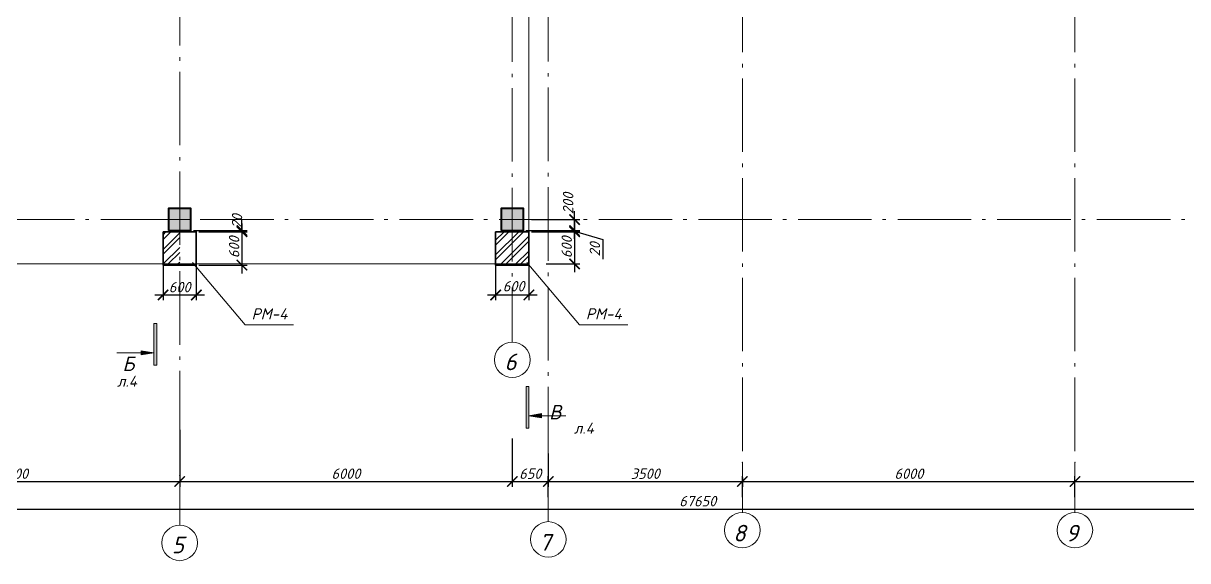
# Model space of a CAD drawing. Header units: millimetres. Extents: x -82276 to 69119, y 30132 to 86759.
# Drawn here: x -24092 to -3087, y 51308 to 60992 of the extents above; entities that cross this region are included whole.
import ezdxf
from ezdxf.enums import TextEntityAlignment as Align

# ---------------------------------------------------------------- set-up
doc = ezdxf.new("R2010")
doc.units = ezdxf.units.MM
doc.header["$MEASUREMENT"] = 0
doc.linetypes.add('Double Dashed', pattern=[1797.222233, 1325, -211.666656, 63.333344, -197.222233])
doc.layers.get('0').update_dxf_attribs({"lineweight": 5})
doc.layers.add('#Hatch', color=252, linetype='Continuous', lineweight=5, true_color=0x696969)
for name, color, linetype, lineweight in [('#Выноски', 150, 'Continuous', 15), ('#стены наруж', 12, 'Continuous', 35), ('k_ Рамка', 7, 'Continuous', 50), ('колонны_Ном._пера__94', 252, 'Continuous', 5), ('колонны_Ном._пера__99', 7, 'Continuous', 40), ('оси_Ном._пера__96', 7, 'Continuous', 5), ('оси_Ном._пера__97', 7, 'Continuous', 5), ('размеры', 7, 'Continuous', 5), ('текст_Ном._пера__1', 7, 'Continuous', 0), ('чертеж', 7, 'Continuous', 5)]:
    doc.layers.add(name, color=color, linetype=linetype, lineweight=lineweight)
doc.layers.add('колонны', color=7, linetype='Continuous')
doc.layers.add('оси', color=7, linetype='Continuous')
doc.styles.get("Standard").update_dxf_attribs({"font": 'isocpeui.ttf'})
doc.styles.add('STEP PR', font='isocpeui.ttf')
doc.styles.add('СГЕНЕРИР_СТИЛЬ_2', font='gost_2_304-81_type.ttf')
doc.dimstyles.new('SPDS', dxfattribs={"dimscale": 50, "dimtxt": 2.5, "dimasz": 2.5, "dimexe": 1.25, "dimexo": 0.625, "dimtad": 1, "dimdec": 0, "dimrnd": 0.001, "dimtxsty": 'STEP PR', "dimblk": 'ARCHTICK', "dimcen": 2.5, "dimdle": 2, "dimclrd": 256, "dimclre": 256, "dimclrt": 7, "dimadec": 0, "dimazin": 2, "dimtfac": 0.75, "dimtdec": 0, "dimtmove": 1, "dimatfit": 3, "dimfxl": 1, "dimtolj": 1, "dimarcsym": 1})

# ---------------------------------------------------------------- blocks, each defined once
blk = doc.blocks.new('Стандартный маркер сетки_17')
at = {"layer": 'оси_Ном._пера__96', "linetype": 'Double Dashed'}
for p, q in [((900, 0), (0, 0)), ((900, 0), (20403, 0)), ((20403, 0), (21303, 0))]:
    blk.add_line(p, q, dxfattribs=at)
blk.add_point((20403, 0), dxfattribs=at)
blk.add_point((20403, 0), dxfattribs=at)
at = {"layer": 'оси_Ном._пера__97', "linetype": 'Continuous'}
blk.add_circle((21623, 0), 320, dxfattribs=at)
at = {"layer": 'оси_Ном._пера__96', "style": 'СГЕНЕРИР_СТИЛЬ_2'}
blk.add_attdef('AC_MarkerText_1', text='', height=350, rotation=90, dxfattribs=at).set_placement((21973, -122), align=Align.BOTTOM_LEFT)
blk = doc.blocks.new('_ArchTick')
at = {"color": 0, "linetype": 'ByBlock', "const_width": 0.15}
blk.add_lwpolyline([(-0.5, -0.5), (0.5, 0.5)], dxfattribs=at)
blk = doc.blocks.new('*D15')
at = {"layer": 'Defpoints', "color": 0, "transparency": 16777216}
for p in [(-45271, 53288), (22379, 52484), (22379, 52239)]:
    blk.add_point(p, dxfattribs=at)
at = {"layer": 'размеры', "lineweight": -2, "transparency": 16777216}
for p, q in [((-45271, 53241), (-45271, 52145)), ((22379, 52437), (22379, 52145)), ((-45421, 52239), (22529, 52239))]:
    blk.add_line(p, q, dxfattribs=at)
at = {"layer": 'размеры', "lineweight": -2, "transparency": 16777216, "xscale": 187.5, "yscale": 187.5, "zscale": 187.5, "rotation": 180}
blk.add_blockref('_ArchTick', (-45271, 52239), dxfattribs=at)
at = {"layer": 'размеры', "lineweight": -2, "transparency": 16777216, "xscale": 187.5, "yscale": 187.5, "zscale": 187.5}
blk.add_blockref('_ArchTick', (22379, 52239), dxfattribs=at)
at = {"layer": 'размеры', "color": 7, "transparency": 16777216, "insert": (-11925, 52381), "char_height": 187.5, "attachment_point": 5, "style": 'STEP PR'}
blk.add_mtext('\\A1;67650', dxfattribs=at)
blk = doc.blocks.new('*D20')
at = {"layer": 'Defpoints', "color": 0, "transparency": 16777216}
for p in [(-27271, 53202), (-21271, 53343), (-21271, 52735)]:
    blk.add_point(p, dxfattribs=at)
at = {"layer": 'размеры', "lineweight": -2, "transparency": 16777216}
for p, q in [((-27271, 53155), (-27271, 52641)), ((-21271, 53296), (-21271, 52641)), ((-27421, 52735), (-21121, 52735))]:
    blk.add_line(p, q, dxfattribs=at)
at = {"layer": 'размеры', "lineweight": -2, "transparency": 16777216, "xscale": 187.5, "yscale": 187.5, "zscale": 187.5, "rotation": 180}
blk.add_blockref('_ArchTick', (-27271, 52735), dxfattribs=at)
at = {"layer": 'размеры', "lineweight": -2, "transparency": 16777216, "xscale": 187.5, "yscale": 187.5, "zscale": 187.5}
blk.add_blockref('_ArchTick', (-21271, 52735), dxfattribs=at)
at = {"layer": 'размеры', "color": 7, "transparency": 16777216, "insert": (-24266, 52876), "char_height": 187.5, "attachment_point": 5, "style": 'STEP PR'}
blk.add_mtext('\\A1;6000', dxfattribs=at)
blk = doc.blocks.new('*D21')
at = {"layer": 'Defpoints', "color": 0, "transparency": 16777216}
for p in [(-21271, 53716), (-15271, 53555), (-15271, 52735)]:
    blk.add_point(p, dxfattribs=at)
at = {"layer": 'размеры', "lineweight": -2, "transparency": 16777216}
for p, q in [((-21271, 53669), (-21271, 52641)), ((-15271, 53508), (-15271, 52641)), ((-21421, 52735), (-15121, 52735))]:
    blk.add_line(p, q, dxfattribs=at)
at = {"layer": 'размеры', "lineweight": -2, "transparency": 16777216, "xscale": 187.5, "yscale": 187.5, "zscale": 187.5, "rotation": 180}
blk.add_blockref('_ArchTick', (-21271, 52735), dxfattribs=at)
at = {"layer": 'размеры', "lineweight": -2, "transparency": 16777216, "xscale": 187.5, "yscale": 187.5, "zscale": 187.5}
blk.add_blockref('_ArchTick', (-15271, 52735), dxfattribs=at)
at = {"layer": 'размеры', "color": 7, "transparency": 16777216, "insert": (-18271, 52876), "char_height": 187.5, "attachment_point": 5, "style": 'STEP PR'}
blk.add_mtext('\\A1;6000', dxfattribs=at)
blk = doc.blocks.new('*D22')
at = {"layer": 'Defpoints', "color": 0, "transparency": 16777216}
for p in [(-15271, 53162), (-14621, 53285), (-14621, 52735)]:
    blk.add_point(p, dxfattribs=at)
at = {"layer": 'размеры', "lineweight": -2, "transparency": 16777216}
for p, q in [((-14621, 53238), (-14621, 52641)), ((-15271, 53115), (-15271, 52641)), ((-15421, 52735), (-14471, 52735))]:
    blk.add_line(p, q, dxfattribs=at)
at = {"layer": 'размеры', "lineweight": -2, "transparency": 16777216, "xscale": 187.5, "yscale": 187.5, "zscale": 187.5, "rotation": 180}
blk.add_blockref('_ArchTick', (-15271, 52735), dxfattribs=at)
at = {"layer": 'размеры', "lineweight": -2, "transparency": 16777216, "xscale": 187.5, "yscale": 187.5, "zscale": 187.5}
blk.add_blockref('_ArchTick', (-14621, 52735), dxfattribs=at)
at = {"layer": 'размеры', "color": 7, "transparency": 16777216, "insert": (-14946, 52876), "char_height": 187.5, "attachment_point": 5, "style": 'STEP PR'}
blk.add_mtext('\\A1;650', dxfattribs=at)
blk = doc.blocks.new('*D23')
at = {"layer": 'Defpoints', "color": 0, "transparency": 16777216}
for p in [(-11121, 52735), (-14621, 52404), (-11121, 52404)]:
    blk.add_point(p, dxfattribs=at)
at = {"layer": 'размеры', "lineweight": -2, "transparency": 16777216}
for p, q in [((-14771, 52735), (-10971, 52735)), ((-14621, 52451), (-14621, 52829)), ((-11121, 52451), (-11121, 52829))]:
    blk.add_line(p, q, dxfattribs=at)
at = {"layer": 'размеры', "lineweight": -2, "transparency": 16777216, "xscale": 187.5, "yscale": 187.5, "zscale": 187.5, "rotation": 180}
blk.add_blockref('_ArchTick', (-14621, 52735), dxfattribs=at)
at = {"layer": 'размеры', "lineweight": -2, "transparency": 16777216, "xscale": 187.5, "yscale": 187.5, "zscale": 187.5}
blk.add_blockref('_ArchTick', (-11121, 52735), dxfattribs=at)
at = {"layer": 'размеры', "color": 7, "transparency": 16777216, "insert": (-12871, 52876), "char_height": 187.5, "attachment_point": 5, "style": 'STEP PR'}
blk.add_mtext('\\A1;3500', dxfattribs=at)
blk = doc.blocks.new('*D24')
at = {"layer": 'Defpoints', "color": 0, "transparency": 16777216}
for p in [(-11121, 52854), (-5121, 52735), (-5121, 52404)]:
    blk.add_point(p, dxfattribs=at)
at = {"layer": 'размеры', "lineweight": -2, "transparency": 16777216}
for p, q in [((-11271, 52735), (-4971, 52735)), ((-11121, 52807), (-11121, 52641)), ((-5121, 52451), (-5121, 52829))]:
    blk.add_line(p, q, dxfattribs=at)
at = {"layer": 'размеры', "lineweight": -2, "transparency": 16777216, "xscale": 187.5, "yscale": 187.5, "zscale": 187.5, "rotation": 180}
blk.add_blockref('_ArchTick', (-11121, 52735), dxfattribs=at)
at = {"layer": 'размеры', "lineweight": -2, "transparency": 16777216, "xscale": 187.5, "yscale": 187.5, "zscale": 187.5}
blk.add_blockref('_ArchTick', (-5121, 52735), dxfattribs=at)
at = {"layer": 'размеры', "color": 7, "transparency": 16777216, "insert": (-8116, 52876), "char_height": 187.5, "attachment_point": 5, "style": 'STEP PR'}
blk.add_mtext('\\A1;6000', dxfattribs=at)
blk = doc.blocks.new('*D25')
at = {"layer": 'Defpoints', "color": 0, "transparency": 16777216}
for p in [(879, 52735), (-5121, 52404), (879, 52404)]:
    blk.add_point(p, dxfattribs=at)
at = {"layer": 'размеры', "lineweight": -2, "transparency": 16777216}
for p, q in [((-5271, 52735), (1029, 52735)), ((-5121, 52451), (-5121, 52829)), ((879, 52451), (879, 52829))]:
    blk.add_line(p, q, dxfattribs=at)
at = {"layer": 'размеры', "lineweight": -2, "transparency": 16777216, "xscale": 187.5, "yscale": 187.5, "zscale": 187.5, "rotation": 180}
blk.add_blockref('_ArchTick', (-5121, 52735), dxfattribs=at)
at = {"layer": 'размеры', "lineweight": -2, "transparency": 16777216, "xscale": 187.5, "yscale": 187.5, "zscale": 187.5}
blk.add_blockref('_ArchTick', (879, 52735), dxfattribs=at)
at = {"layer": 'размеры', "color": 7, "transparency": 16777216, "insert": (-2121, 52876), "char_height": 187.5, "attachment_point": 5, "style": 'STEP PR'}
blk.add_mtext('\\A1;6000', dxfattribs=at)
blk = doc.blocks.new('*D38')
at = {"layer": 'Defpoints', "color": 0, "transparency": 16777216}
for p in [(-21571, 56886), (-20971, 56886), (-20971, 56097)]:
    blk.add_point(p, dxfattribs=at)
at = {"layer": 'размеры', "lineweight": -2, "transparency": 16777216}
for p, q in [((-21571, 56839), (-21571, 56004)), ((-20971, 56839), (-20971, 56004)), ((-21721, 56097), (-20821, 56097))]:
    blk.add_line(p, q, dxfattribs=at)
at = {"layer": 'размеры', "lineweight": -2, "transparency": 16777216, "xscale": 187.5, "yscale": 187.5, "zscale": 187.5, "rotation": 180}
blk.add_blockref('_ArchTick', (-21571, 56097), dxfattribs=at)
at = {"layer": 'размеры', "lineweight": -2, "transparency": 16777216, "xscale": 187.5, "yscale": 187.5, "zscale": 187.5}
blk.add_blockref('_ArchTick', (-20971, 56097), dxfattribs=at)
at = {"layer": 'размеры', "color": 7, "transparency": 16777216, "insert": (-21271, 56238), "char_height": 187.5, "attachment_point": 5, "style": 'STEP PR'}
blk.add_mtext('\\A1;600', dxfattribs=at)
blk = doc.blocks.new('*D39')
at = {"layer": 'Defpoints', "color": 0, "transparency": 16777216}
for p in [(-15571, 56886), (-14971, 56847), (-14971, 56097)]:
    blk.add_point(p, dxfattribs=at)
at = {"layer": 'размеры', "lineweight": -2, "transparency": 16777216}
for p, q in [((-15571, 56839), (-15571, 56004)), ((-14971, 56800), (-14971, 56004)), ((-15721, 56097), (-14821, 56097))]:
    blk.add_line(p, q, dxfattribs=at)
at = {"layer": 'размеры', "lineweight": -2, "transparency": 16777216, "xscale": 187.5, "yscale": 187.5, "zscale": 187.5, "rotation": 180}
blk.add_blockref('_ArchTick', (-15571, 56097), dxfattribs=at)
at = {"layer": 'размеры', "lineweight": -2, "transparency": 16777216, "xscale": 187.5, "yscale": 187.5, "zscale": 187.5}
blk.add_blockref('_ArchTick', (-14971, 56097), dxfattribs=at)
at = {"layer": 'размеры', "color": 7, "transparency": 16777216, "insert": (-15246, 56254), "char_height": 187.5, "attachment_point": 5, "style": 'STEP PR'}
blk.add_mtext('\\A1;600', dxfattribs=at)
blk = doc.blocks.new('Колонна_15_1', base_point=(22379, 71856))
at = {"layer": 'колонны_Ном._пера__94', "linetype": 'Continuous'}
blk.add_hatch(color=256, dxfattribs=at).paths.add_polyline_path([(22179, 71647), (22579, 71647), (22579, 72047), (22179, 72047)])
at = {"layer": 'колонны_Ном._пера__94', "color": 253, "lineweight": 5, "true_color": 0xa3a3a3}
for points in [[(22179, 71847), (22579, 71847)], [(22379, 72047), (22379, 71647)]]:
    blk.add_lwpolyline(points, dxfattribs=at)
at = {"layer": 'колонны_Ном._пера__99', "linetype": 'Continuous', "flags": 128}
blk.add_lwpolyline([(22179, 71647), (22579, 71647), (22579, 72047), (22179, 72047)], close=True, dxfattribs=at)
blk = doc.blocks.new('Стандартный маркер сетки')
at = {"layer": 'оси_Ном._пера__96', "linetype": 'Double Dashed'}
for p, q in [((900, 0), (0, 0)), ((900, 0), (17157, 0)), ((17157, 0), (18057, 0))]:
    blk.add_line(p, q, dxfattribs=at)
blk.add_point((17157, 0), dxfattribs=at)
blk.add_point((17157, 0), dxfattribs=at)
at = {"layer": 'оси_Ном._пера__97', "linetype": 'Continuous'}
blk.add_circle((18377, 0), 320, dxfattribs=at)
at = {"layer": 'оси_Ном._пера__96', "style": 'СГЕНЕРИР_СТИЛЬ_2'}
blk.add_attdef('AC_MarkerText_1', text='', height=350, rotation=90, dxfattribs=at).set_placement((18727, -87), align=Align.BOTTOM_LEFT)
blk = doc.blocks.new('*D93')
at = {"layer": 'Defpoints', "color": 0, "transparency": 16777216}
for p in [(-20971, 57236), (-20971, 56636), (-20148, 56636)]:
    blk.add_point(p, dxfattribs=at)
at = {"layer": 'размеры', "lineweight": -2, "transparency": 16777216}
for p, q in [((-20148, 57386), (-20148, 56486)), ((-20924, 57236), (-20054, 57236)), ((-20924, 56636), (-20054, 56636))]:
    blk.add_line(p, q, dxfattribs=at)
at = {"layer": 'размеры', "lineweight": -2, "transparency": 16777216, "xscale": 187.5, "yscale": 187.5, "zscale": 187.5}
for p, rotation in [((-20148, 57236), 90), ((-20148, 56636), 270)]:
    blk.add_blockref('_ArchTick', p, dxfattribs=dict(at, rotation=rotation))
at = {"layer": 'размеры', "color": 7, "transparency": 16777216, "insert": (-20289, 56956), "char_height": 187.5, "attachment_point": 5, "rotation": 90, "style": 'STEP PR'}
blk.add_mtext('\\A1;600', dxfattribs=at)
blk = doc.blocks.new('*D95')
at = {"layer": 'Defpoints', "color": 0, "transparency": 16777216}
for p in [(-15071, 57256), (-14971, 57236), (-14148, 57256)]:
    blk.add_point(p, dxfattribs=at)
at = {"layer": 'размеры', "lineweight": -2, "transparency": 16777216}
for p, q in [((-14148, 57256), (-14148, 57443)), ((-15024, 57256), (-14054, 57256)), ((-14924, 57236), (-14054, 57236)), ((-14148, 57236), (-14148, 57256)), ((-14148, 57236), (-14148, 57256)), ((-14148, 57246), (-13640, 57097)), ((-14148, 57236), (-14148, 57048)), ((-13640, 57097), (-13640, 56741))]:
    blk.add_line(p, q, dxfattribs=at)
at = {"layer": 'размеры', "lineweight": -2, "transparency": 16777216, "xscale": 187.5, "yscale": 187.5, "zscale": 187.5}
for p, rotation in [((-14148, 57256), 270), ((-14148, 57236), 90)]:
    blk.add_blockref('_ArchTick', p, dxfattribs=dict(at, rotation=rotation))
at = {"layer": 'размеры', "color": 7, "transparency": 16777216, "insert": (-13781, 56919), "char_height": 187.5, "attachment_point": 5, "rotation": 90, "style": 'STEP PR'}
blk.add_mtext('\\A1;20', dxfattribs=at)
blk = doc.blocks.new('*D94')
at = {"layer": 'Defpoints', "color": 0, "transparency": 16777216}
for p in [(-14971, 57256), (-14709, 56656), (-14148, 56656)]:
    blk.add_point(p, dxfattribs=at)
at = {"layer": 'размеры', "lineweight": -2, "transparency": 16777216}
for p, q in [((-14148, 57406), (-14148, 56506)), ((-14924, 57256), (-14054, 57256)), ((-14662, 56656), (-14054, 56656))]:
    blk.add_line(p, q, dxfattribs=at)
at = {"layer": 'размеры', "lineweight": -2, "transparency": 16777216, "xscale": 187.5, "yscale": 187.5, "zscale": 187.5}
for p, rotation in [((-14148, 57256), 90), ((-14148, 56656), 270)]:
    blk.add_blockref('_ArchTick', p, dxfattribs=dict(at, rotation=rotation))
at = {"layer": 'размеры', "color": 7, "transparency": 16777216, "insert": (-14289, 56956), "char_height": 187.5, "attachment_point": 5, "rotation": 90, "style": 'STEP PR'}
blk.add_mtext('\\A1;600', dxfattribs=at)
blk = doc.blocks.new('*D141')
at = {"layer": 'Defpoints', "color": 0, "transparency": 16777216}
for p in [(-21071, 57256), (-20971, 57236), (-20148, 57256)]:
    blk.add_point(p, dxfattribs=at)
at = {"layer": 'размеры', "lineweight": -2, "transparency": 16777216}
for p, q in [((-20148, 57256), (-20148, 57443)), ((-21024, 57256), (-20054, 57256)), ((-20924, 57236), (-20054, 57236)), ((-20148, 57236), (-20148, 57256)), ((-20148, 57236), (-20148, 57048))]:
    blk.add_line(p, q, dxfattribs=at)
at = {"layer": 'размеры', "lineweight": -2, "transparency": 16777216, "xscale": 187.5, "yscale": 187.5, "zscale": 187.5}
for p, rotation in [((-20148, 57256), 270), ((-20148, 57236), 90)]:
    blk.add_blockref('_ArchTick', p, dxfattribs=dict(at, rotation=rotation))
at = {"layer": 'размеры', "color": 7, "transparency": 16777216, "insert": (-20236, 57424), "char_height": 187.5, "attachment_point": 5, "rotation": 90, "style": 'STEP PR'}
blk.add_mtext('\\A1;20', dxfattribs=at)
blk = doc.blocks.new('*D142')
at = {"layer": 'Defpoints', "color": 0, "transparency": 16777216}
for p in [(-14971, 57456), (-14148, 57456), (-14971, 57256)]:
    blk.add_point(p, dxfattribs=at)
at = {"layer": 'размеры', "lineweight": -2, "transparency": 16777216}
for p, q in [((-14148, 57106), (-14148, 57606)), ((-14924, 57456), (-14054, 57456)), ((-14924, 57256), (-14054, 57256))]:
    blk.add_line(p, q, dxfattribs=at)
at = {"layer": 'размеры', "lineweight": -2, "transparency": 16777216, "xscale": 187.5, "yscale": 187.5, "zscale": 187.5}
for p, rotation in [((-14148, 57456), 90), ((-14148, 57256), 270)]:
    blk.add_blockref('_ArchTick', p, dxfattribs=dict(at, rotation=rotation))
at = {"layer": 'размеры', "color": 7, "transparency": 16777216, "insert": (-14263, 57746), "char_height": 187.5, "attachment_point": 5, "rotation": 90, "style": 'STEP PR'}
blk.add_mtext('\\A1;200', dxfattribs=at)
blk = doc.blocks.new('*U271')
at = {"linetype": 'ByBlock', "ltscale": 100}
h = blk.add_hatch(color=256, dxfattribs=at)
h.dxf.hatch_style = 1
h.paths.add_polyline_path([(35, 1000), (-35, 1000), (-35, 0), (35, 0)])
h = blk.add_hatch(color=256, dxfattribs=at)
h.dxf.hatch_style = 1
h.paths.add_polyline_path([(335, 750), (335, 700), (335, 650), (35, 700)])
for p, q in [((-35, 1000), (35, 1000)), ((-35, 0), (-35, 1000)), ((35, 1000), (35, 0)), ((35, 700), (335, 750)), ((35, 700), (335, 650)), ((335, 750), (335, 700)), ((335, 650), (335, 700)), ((35, 0), (-35, 0))]:
    blk.add_line(p, q, dxfattribs=at)
at = {"linetype": 'ByBlock', "ltscale": 100, "extrusion": (0, 1, 0), "elevation": 700}
blk.add_lwpolyline([(-925, 0), (-335, 0)], dxfattribs=at)
at = {"ltscale": 100, "style": 'STEP PR'}
blk.add_attdef('Nv', text='', height=350, dxfattribs=at).set_placement((781, 790), align=Align.RIGHT)
blk = doc.blocks.new('*U368')
at = {"linetype": 'ByBlock', "ltscale": 100}
h = blk.add_hatch(color=256, dxfattribs=at)
h.dxf.hatch_style = 1
h.paths.add_polyline_path([(-35, -1000), (35, -1000), (35, 0), (-35, 0)])
h = blk.add_hatch(color=256, dxfattribs=at)
h.dxf.hatch_style = 1
h.paths.add_polyline_path([(-335, -750), (-335, -700), (-335, -650), (-35, -700)])
for p, q in [((-35, -1000), (-35, 0)), ((-35, 0), (35, 0)), ((35, 0), (35, -1000)), ((-35, -700), (-335, -650)), ((-335, -650), (-335, -700)), ((-335, -750), (-335, -700)), ((-35, -700), (-335, -750)), ((35, -1000), (-35, -1000))]:
    blk.add_line(p, q, dxfattribs=at)
at = {"linetype": 'ByBlock', "ltscale": 100, "extrusion": (0, -1, 0), "elevation": 700}
blk.add_lwpolyline([(-925, 0), (-335, 0)], dxfattribs=at)
at = {"ltscale": 100, "style": 'STEP PR'}
blk.add_attdef('Nv', text='', height=350, dxfattribs=at).set_placement((-503, -1140), align=Align.RIGHT)

msp = doc.modelspace()

# ---------------------------------------------------------------- hatches: boundary and pattern name
at = {"layer": '#Hatch'}
h = msp.add_hatch(dxfattribs=at)
h.set_pattern_fill('ANSI32', color=256, scale=500)
h.paths.add_polyline_path([(-20971, 57235.7), (-21271, 57235.7), (-21271, 56655.7), (-20971, 56655.7)], flags=17)
h.paths.add_polyline_path([(-20971, 56655.7), (-20971, 57235.7), (-21571, 57235.7), (-21571, 56655.7)])
h = msp.add_hatch(dxfattribs=at)
h.set_pattern_fill('ANSI32', color=256, scale=500)
h.paths.add_polyline_path([(-14971, 57235.7), (-15270.1, 57235.7), (-15270.1, 56655.7), (-14971, 56655.7)])
h.paths.add_polyline_path([(-15270.1, 57235.7), (-15571, 57235.7), (-15571, 56655.7), (-15270.1, 56655.7)])

# ---------------------------------------------------------------- linework, layer by layer
at = {"layer": '#стены наруж'}
for points in [[(-21571, 57235.7), (-20971, 57235.7), (-20971, 56635.7), (-21571, 56635.7)], [(-15571, 57235.7), (-14971, 57235.7), (-14971, 56635.7), (-15571, 56635.7)]]:
    msp.add_lwpolyline(points, close=True, dxfattribs=at)
at = {"color": 210}
for points in [[(-21037.6, 56680.5), (-20086.8, 55561.4), (-19216.8, 55561.4)], [(-15007.6, 56680.5), (-14056.8, 55561.4), (-13186.8, 55561.4)]]:
    msp.add_lwpolyline(points, dxfattribs=at)
at = {"layer": 'оси_Ном._пера__96', "linetype": 'Double Dashed'}
msp.add_line((25356.7, 57455.7), (-47112.2, 57455.7), dxfattribs=at)
at = {"layer": 'чертеж', "color": 5, "lineweight": 0}
msp.add_lwpolyline([(-14971, 69500.1), (-14971, 72505.7), (-21925.7, 72505.7), (-21925.7, 69892.9), (-45919.8, 69892.9), (-45921, 56655.7), (-14971, 56655.7), (-14971, 69500.1)], dxfattribs=at)

# ---------------------------------------------------------------- block references
at = {"layer": '#Выноски', "xscale": 0.75, "yscale": 0.75, "zscale": 0.75}
msp.add_blockref('*U368', (-21711.6, 55580.2), dxfattribs=at).add_auto_attribs({'Nv': 'Б'})
at = {"layer": '#Выноски'}
ref = msp.add_blockref('*U271', (-14996.2, 54446.3), dxfattribs=dict(at, xscale=-0.75, yscale=0.75, zscale=0.75, rotation=180))
ref.add_attrib('Nv', 'В', dxfattribs={"layer": '0', "ltscale": 100, "height": 262.5, "style": 'STEP PR'}).set_placement((-14387.7, 53853.8), align=Align.RIGHT)
at = {"layer": 'колонны'}
for p in [(-21271, 57464.6), (-15271, 57464.6)]:
    msp.add_blockref('Колонна_15_1', p, dxfattribs=at)
at = {"layer": 'оси', "color": 251, "lineweight": 5}
ref = msp.add_blockref('Стандартный маркер сетки_17', (-14621, 73314.4), dxfattribs=dict(at, zscale=1000, rotation=270))
ref.add_attrib('AC_MarkerText_1', '7', dxfattribs={"color": 7, "linetype": 'Continuous', "lineweight": 13, "height": 300, "rotation": 360}).set_placement((-14785.4, 51397.5), align=Align.BOTTOM_LEFT)
ref = msp.add_blockref('Стандартный маркер сетки_17', (-11121, 73481.1), dxfattribs=dict(at, zscale=1000, rotation=270))
ref.add_attrib('AC_MarkerText_1', '8', dxfattribs={"color": 7, "linetype": 'Continuous', "lineweight": 13, "height": 300, "rotation": 360}).set_placement((-11285.4, 51564.3), align=Align.BOTTOM_LEFT)
ref = msp.add_blockref('Стандартный маркер сетки_17', (-5121, 73481.1), dxfattribs=dict(at, zscale=1000, rotation=270))
ref.add_attrib('AC_MarkerText_1', '9', dxfattribs={"color": 7, "linetype": 'Continuous', "lineweight": 13, "height": 300, "rotation": 360}).set_placement((-5285.4, 51564.3), align=Align.BOTTOM_LEFT)
ref = msp.add_blockref('Стандартный маркер сетки', (-15270.1, 73304.7), dxfattribs=dict(at, zscale=1000, rotation=270))
ref.add_attrib('AC_MarkerText_1', '6', dxfattribs={"color": 7, "linetype": 'Continuous', "lineweight": 13, "height": 300, "rotation": 360}).set_placement((-15412.1, 54650.7), align=Align.BOTTOM_LEFT)
ref = msp.add_blockref('Стандартный маркер сетки', (-21271, 70005.5), dxfattribs=dict(at, zscale=1000, rotation=270))
ref.add_attrib('AC_MarkerText_1', '5', dxfattribs={"color": 7, "linetype": 'Continuous', "lineweight": 13, "height": 300, "rotation": 360}).set_placement((-21413, 51351.5), align=Align.BOTTOM_LEFT)

# ---------------------------------------------------------------- texts
at = {"layer": 'k_ Рамка', "color": 7, "style": 'STEP PR'}
for p in [(-19974.4, 55656.8), (-13944.4, 55656.8)]:
    msp.add_text('РМ-4', height=200, dxfattribs=at).set_placement(p)
at = {"layer": 'текст_Ном._пера__1', "linetype": 'Continuous', "char_height": 200, "attachment_point": 7, "style": 'STEP PR'}
for insert in [(-22402.2, 54442.5), (-14160.2, 53596.3)]:
    msp.add_mtext('\\A1;л.4', dxfattribs=dict(at, insert=insert))

# ---------------------------------------------------------------- dimensions: what is measured, and where the dimension line sits
at = {"layer": 'размеры'}
for base, p1, p2, picture, middle in [((-14148.2, 57455.7), (-14971, 57255.7), (-14971, 57455.7), '*D142', (-14122.8, 57745.9)), ((-20148.2, 57255.7), (-20971, 57235.7), (-21071, 57255.7), '*D141', (-20095.5, 57423.9)), ((-20148.2, 56635.7), (-20971, 57235.7), (-20971, 56635.7), '*D93', (-20148.2, 56955.7)), ((-14148.2, 57255.7), (-14971, 57235.7), (-15071, 57255.7), '*D95', (-13640, 57050.4)), ((-14148.2, 56655.7), (-14971, 57255.7), (-14709.3, 56655.7), '*D94', (-14148.2, 56955.7))]:
    dim = msp.add_linear_dim(base=base, p1=p1, p2=p2, angle=90, dimstyle='SPDS', override={"dimscale": 75, "dimtxsty": 'STEP PR'}, dxfattribs=at)
    dim.commit()
    dim.dimension.update_dxf_attribs({"geometry": picture, "text_midpoint": middle, "dimtype": 160})
for base, p1, p2, override, picture, middle in [((-20971, 56097.3), (-21571, 56885.7), (-20971, 56885.7), {"dimscale": 75, "dimtxsty": 'STEP PR'}, '*D38', (-21271, 56097.3)), ((-14971, 56097.3), (-15571, 56885.7), (-14971, 56846.8), {"dimscale": 75, "dimtxsty": 'STEP PR'}, '*D39', (-15246, 56113.2)), ((-15271, 52735.2), (-21271, 53715.7), (-15271, 53555), {"dimscale": 75, "dimtxsty": 'STEP PR'}, '*D21', (-18271, 52735.2)), ((22379, 52239.2), (-45271, 53288), (22379, 52483.7), {"dimscale": 75}, '*D15', (-11924.9, 52239.2)), ((-21271, 52735.2), (-27271, 53202), (-21271, 53342.9), {"dimscale": 75, "dimtxsty": 'STEP PR'}, '*D20', (-24266.3, 52735.2)), ((-14621, 52735.2), (-15271, 53162), (-14621, 53284.7), {"dimscale": 75, "dimtxsty": 'STEP PR'}, '*D22', (-14946, 52735.2)), ((-11121, 52735.2), (-14621, 52403.7), (-11121, 52403.7), {"dimscale": 75, "dimtxsty": 'STEP PR'}, '*D23', (-12871, 52735.2)), ((-5121, 52735.2), (-11121, 52853.7), (-5121, 52403.7), {"dimscale": 75, "dimtxsty": 'STEP PR'}, '*D24', (-8116.3, 52735.2)), ((879, 52735.2), (-5121, 52403.7), (879, 52403.7), {"dimscale": 75, "dimtxsty": 'STEP PR'}, '*D25', (-2121, 52735.2))]:
    dim = msp.add_linear_dim(base=base, p1=p1, p2=p2, dimstyle='SPDS', override=override, dxfattribs=at)
    dim.commit()
    dim.dimension.update_dxf_attribs({"geometry": picture, "text_midpoint": middle, "dimtype": 160})

doc.saveas('drawing.dxf')
